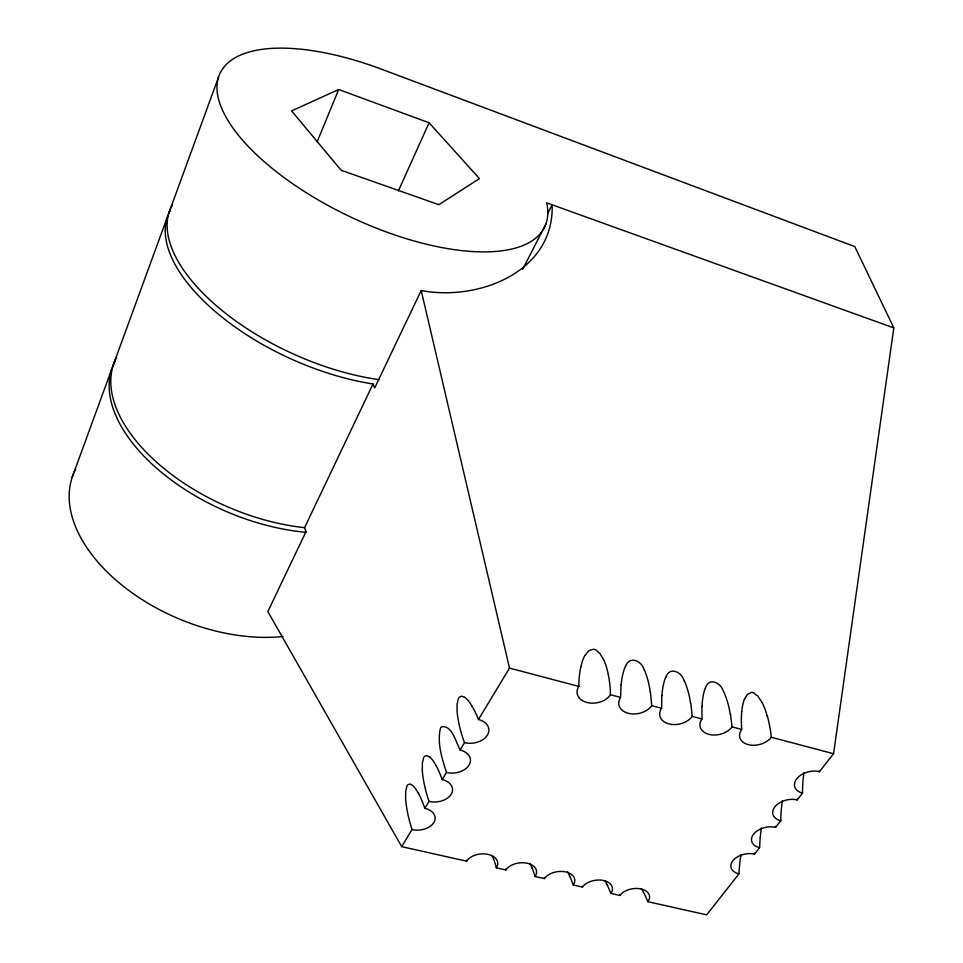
<?xml version="1.0" encoding="UTF-8"?>
<svg xmlns="http://www.w3.org/2000/svg" width="963" height="963" viewBox="0 0 963 963"><rect width="100%" height="100%" fill="white"/><g stroke="black" fill="none" stroke-linecap="round" stroke-linejoin="round"><path stroke-width="1.44" d="M775.552 826.326L775.54 827.398A16.287 10.328 -12.6 0 0 753.584 834.151A16.287 10.328 -12.6 0 0 759.578 847.681L754.498 854.121A16.046 10.063 -12 0 0 732.891 860.717A16.046 10.063 -12 0 0 738.958 873.862L706.673 914.85L647.846 901.693A15.805 9.871 -9.4 0 0 641.021 888.945A15.805 9.871 -9.4 0 0 619.895 895.446L610.831 893.423A15.914 10.027 -8.6 0 0 603.669 880.507A15.914 10.027 -8.6 0 0 582.459 887.079L573.262 885.021A16.034 10.196 -7.8 0 0 565.726 871.936A16.034 10.196 -7.8 0 0 544.444 878.581L535.103 876.486A16.166 10.352 -7 0 0 527.194 863.233A16.166 10.352 -7 0 0 505.84 869.95L496.342 867.819A16.287 10.509 -6.1 0 0 488.06 854.386A16.287 10.509 -6.1 0 0 466.622 861.175L401.703 846.658L267.846 611.565L305.993 531.696L304.597 527.652L373.018 383.972A170.439 82.108 24.5 0 1 215.134 311.446A170.439 82.108 24.5 0 1 170.403 210.103M759.578 847.681L760.156 837.629M701.907 706.276L702.015 718.964A17.394 11.809 -12.7 0 0 708.852 734.348A17.394 11.809 -12.7 0 0 732.109 726.909L741.727 729.448A17.286 11.592 -13.5 0 0 748.167 744.628A17.286 11.592 -13.5 0 0 771.327 737.273L833.561 753.728L893.808 327.901L854.807 246.6L381.468 69.18A179.563 74.139 25.3 0 0 217.144 90.991A179.563 74.139 25.3 0 0 395.372 235.141A179.563 74.139 25.3 0 0 546.731 202.844L893.808 327.901M661.822 695.563L661.629 708.287A17.515 12.038 -11.8 0 0 668.876 723.899A17.515 12.038 -11.8 0 0 692.241 716.376L702.015 718.964M621.039 684.669L620.569 697.441A17.635 12.254 -10.8 0 0 628.237 713.27A17.635 12.254 -10.8 0 0 651.698 705.662L661.629 708.287M741.763 711.609L741.907 710.309A67.892 47.067 48.8 0 1 744.483 698.982M740.667 856.661L740.487 857.852A118.666 39.94 -66.8 0 0 738.982 873.826M580.52 668.322L580.797 667.01M72.177 477.323L111.756 369.106M113.369 364.7L167.309 217.229M169.127 212.257L218.529 77.209M317.116 141.898L338.687 89.511L429.089 122.77L479.454 178.6L438.839 204.686L341.179 170.282L291.608 110.914L338.687 89.511M744.555 699.03L747.408 694.335L751.417 692.409A6.308 4.418 47.2 0 1 753.632 692.854L757.737 696.008L762.034 702.472M398.369 190.927L429.089 122.77M705.494 688.039C708.66 676.652 721.347 682.851 723.418 691.603M547.899 213.052L552.136 204.782C554.471 272.192 477.913 301.443 421.204 290.525L374.679 387.92L373.018 383.972M665.89 677.302C669.321 665.987 682.105 672.018 684.151 680.973M522.584 269.484L545.78 224.307M625.637 666.372C629.333 655.153 642.201 661.003 644.223 670.164M584.77 655.695L588.887 650.603L593.641 649.231A6.452 4.779 43.3 0 1 596.025 650.037L600.045 653.66L603.56 659.571M401.703 846.658L412.02 829.564A16.804 11.147 -4.6 0 0 433.88 822.498A16.804 11.147 -4.6 0 0 424.839 808.342A97.022 43.636 -89.3 0 0 418.989 794.343M424.839 808.342L429.017 801.409A17.045 11.472 -5 0 0 451.238 794.186A17.045 11.472 -5 0 0 442.198 779.585A98.19 45.056 -89 0 0 436.083 765.657M442.198 779.585L446.507 772.458A17.286 11.809 -5.5 0 0 469.077 765.055A17.286 11.809 -5.5 0 0 460.073 749.984C455.993 742.569 452.165 724.766 441.548 726.824A6.982 3.346 -87.4 0 0 440.284 728.979C437.166 743.592 441.993 758.591 446.507 772.458M460.073 749.984L464.503 742.642A17.527 12.17 -6.1 0 0 487.459 735.058A17.527 12.17 -6.1 0 0 478.479 719.505A100.706 48.066 -88.3 0 0 471.798 705.759M478.479 719.505L509.511 668.093L421.204 290.525M775.54 827.398L780.764 820.777A121.482 42.252 -65.9 0 1 781.787 805.044L781.968 803.828A60.862 20.596 -66.4 0 1 782.438 800.735M780.764 820.777A16.54 10.605 -13.3 0 1 774.866 806.838A16.54 10.605 -13.3 0 1 797.171 799.928L802.54 793.127A123.059 43.467 -65.4 0 1 803.311 777.538L803.467 776.322A61.488 21.138 -66 0 1 803.997 772.615M802.54 793.127A16.804 10.882 -14.1 0 1 796.738 778.754A16.804 10.882 -14.1 0 1 819.417 771.688L833.561 753.728M509.511 668.093L578.799 686.402A17.767 12.483 -9.7 0 0 586.9 702.46A17.767 12.483 -9.7 0 0 610.458 694.768L620.569 697.441M464.792 697.393L461.734 696.177L459.351 697.212A7.066 3.455 -86.9 0 0 458.063 699.403L457.028 704.868L457.136 711.97A57.455 28.794 -86.9 0 0 459.243 724.898L459.495 726.283A106.002 54.325 -86.5 0 0 464.515 742.605M429.618 756.966L426.765 755.558L424.527 756.4A6.861 3.238 -87.8 0 0 423.564 757.857L422.384 762.949L422.312 770.003M471.786 705.783L470.642 704.001A51.701 25.086 -87.6 0 0 464.828 697.284M436.07 765.693L435.023 763.852A50.16 23.413 -88.4 0 0 429.642 756.846M417.966 792.525L418.977 794.379M607.34 885.033L610.831 893.423M570.06 876.643L573.262 885.021M532.214 868.132L535.103 876.486M582.459 887.079L582.17 886.141M767.186 715.702L767.595 717.122M544.444 878.581L544.191 877.642M505.84 869.95L505.623 869.011M608.267 674.449L607.954 673.005A65.207 49.378 42.7 0 0 603.657 659.547M730.411 713.86L732.109 726.909M690.796 703.303L692.241 716.376M650.519 692.566L651.698 705.662M306.222 532.286A160.568 89.366 23.6 0 1 154.923 466.742A160.568 89.366 23.6 0 1 115.054 361.33M283.002 636.495A153.538 93.628 22.8 0 1 121.892 585.107A153.538 93.628 22.8 0 1 75.596 469.162M379.169 379.675A170.764 81.855 24.6 0 1 218.637 307.642A170.764 81.855 24.6 0 1 172.208 205.155M304.597 527.652A160.857 89.174 23.6 0 1 155.332 461.048A160.857 89.174 23.6 0 1 116.655 356.948M466.658 861.187A118.485 59.14 27.9 0 1 466.477 860.272M492.141 855.818A116.631 61.175 24 0 1 496.294 867.807M529.927 863.39A77.594 39.796 25.6 0 1 531.985 868.084M567.616 871.9A77.281 39.182 26.4 0 1 569.843 876.595M605.017 880.76A77.016 38.556 27.1 0 1 607.123 884.985M619.931 895.458A115.897 54.289 30.3 0 1 619.618 894.543M641.394 888.668A114.176 57.262 27.3 0 1 647.786 901.681M412.044 829.528A102.535 49.631 -88 0 1 407.65 813.109L407.409 811.761A54.71 25.881 -88.2 0 1 405.604 798.195L405.736 791.189L406.904 786.181A6.777 3.13 -88.2 0 1 407.843 784.773L410.009 784.002L412.766 785.495A49.438 22.631 -88.8 0 1 417.93 792.621M429.029 801.385A103.619 51.135 -87.6 0 1 424.442 784.989L424.177 783.641A55.156 26.603 -87.8 0 1 422.263 770.027M608.315 674.449A128.452 99.237 41.1 0 1 610.41 694.756M578.835 686.414A127.369 92.46 47.1 0 1 580.496 668.298M580.906 667.046A70.07 51.569 45.5 0 1 584.697 655.647M644.524 670.128A84.852 63.859 43.6 0 1 650.23 692.505M621.255 684.741A86.899 62.764 46.9 0 1 625.408 666.24M684.44 680.937A84.539 62.788 44.9 0 1 690.519 703.243M662.026 695.635A86.261 61.379 47.8 0 1 665.674 677.158M723.707 691.566A84.275 61.716 46 0 1 730.135 713.812M702.123 706.348A85.659 60.019 48.5 0 1 705.277 687.907M767.631 717.134A125.96 92.328 46.4 0 1 771.267 737.261M741.763 729.46A124.408 84.84 49.9 0 1 741.727 711.585M762.118 702.46A64.533 46.248 47.2 0 1 767.09 715.69M819.357 770.701A119.135 38.953 -67.5 0 1 819.393 771.724M797.147 798.929A117.63 37.762 -67.8 0 1 797.159 799.964M760.301 837.461A79.038 26.543 -66.7 0 1 761.396 827.975M754.51 853.098A114.85 35.487 -68.4 0 1 754.486 854.145M740.716 856.601A59.754 19.549 -67.2 0 1 740.992 854.807"/></g></svg>
